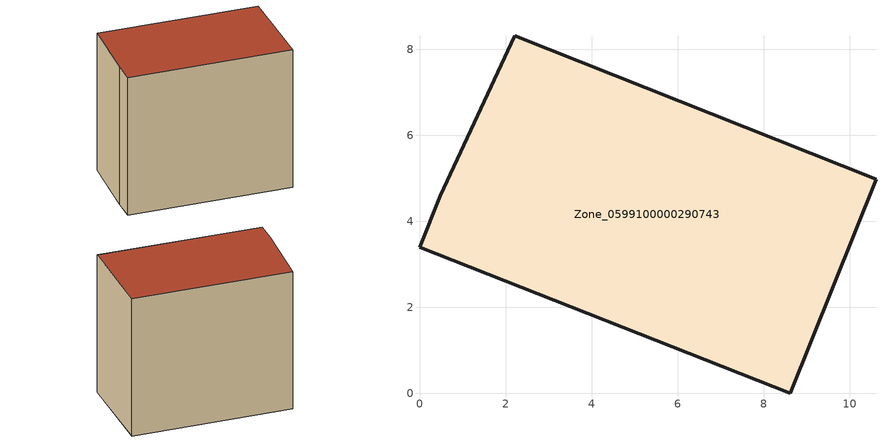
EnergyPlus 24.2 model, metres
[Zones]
Zone_0599100000290743
 floor ground (C_G): 0.48,4.59 2.22,8.31 10.61,4.98 8.62,0 0,3.4 z0.44
 wall outside (C_F): 8.62,0 10.61,4.98 2.22,8.31 0.48,4.59 0,3.4 8.62,0 z0.44:8.56
 roof outside (C_R): 2.22,8.31 0.48,4.59 0,3.4 8.62,0 10.61,4.98 z8.56
[BUILDING]
Pand.0599100000290743: North Axis=0; Terrain=City; Loads Convergence Tolerance Value=0.04; Temperature Convergence Tolerance Value=0.4; Solar Distribution=FullExterior; Maximum Number of Warmup Days=25; Minimum Number of Warmup Days=1
[Site:Location]
Rotterdam.The.Hague.AP_ZH_NLD Design_Conditions: Latitude=51.96; Longitude=4.45; Time Zone=1; Elevation=-4.5
[SITE:GROUNDTEMPERATURE:BUILDINGSURFACE]
18, 18, 18, 18, 18, 18, 18, 18, 18, 18, 18, 18
[MATERIAL] Thermal Absorptance=0.9; Solar Absorptance=0.7; Visible Absorptance=0.7
Name | Roughness | Thickness | Conductivity | Density | Specific Heat
G.TI.1965-1974 | MediumSmooth | 0.15 | 0.882353 | 540 | 1210
F.TI.1965-1974 | Rough | 0.3 | 0.697674 | 1920 | 840
R.TI.1965-1974 | MediumRough | 0.2 | 0.232558 | 1500 | 1000
[CONSTRUCTION]
C_G: G.TI.1965-1974
C_F: F.TI.1965-1974
C_R: R.TI.1965-1974
[ZONE]
Zone_0599100000290743: Type=1; Multiplier=1; Ceiling Height=Autocalculate; Volume=Autocalculate; Floor Area=autocalculate; Part of Total Floor Area=Yes
[ZONEINFILTRATION:DESIGNFLOWRATE]
Infil_Zone_0599100000290743: Zone or ZoneList or Space or SpaceList=Zone_0599100000290743; Schedule=AlwaysOn; Design Flow Rate Calculation Method=Flow/Area; Flow Rate per Floor Area=0.003; Constant Term Coefficient=1; Temperature Term Coefficient=0; Velocity Term Coefficient=0; Velocity Squared Term Coefficient=0
[HVACTEMPLATE:ZONE:IDEALLOADSAIRSYSTEM]
Zone_0599100000290743: Maximum Heating Supply Air Temperature=50; Minimum Cooling Supply Air Temperature=13; Maximum Heating Supply Air Humidity Ratio=0.0156; Minimum Cooling Supply Air Humidity Ratio=0.0077; Heating Limit=NoLimit; Cooling Limit=NoLimit; Dehumidification Control Type=ConstantSensibleHeatRatio; Cooling Sensible Heat Ratio=0.7; Dehumidification Setpoint=60; Humidification Control Type=None; Humidification Setpoint=30; Outdoor Air Method=None; Outdoor Air Flow Rate per Person=0.00944; Outdoor Air Flow Rate per Zone Floor Area=0; Outdoor Air Flow Rate per Zone=0; Demand Controlled Ventilation Type=None; Outdoor Air Economizer Type=NoEconomizer; Heat Recovery Type=None; Sensible Heat Recovery Effectiveness=0.7; Latent Heat Recovery Effectiveness=0.65
[ZONECONTROL:THERMOSTAT]
ThermostatControl_Zone_0599100000290743: Zone or ZoneList=Zone_0599100000290743; Control Type Schedule=DualSetpointControlType; Control 1=Thermostat_Zone_0599100000290743; Temperature Difference Between Cutout And Setpoint=0
[THERMOSTATSETPOINT:DUALSETPOINT]
Thermostat_Zone_0599100000290743: Heating Setpoint Temperature Schedule=HeatingSetpoint_Zone_0599100000290743; Cooling Setpoint Temperature Schedule=CoolingSetpoint_Zone_0599100000290743
[SCHEDULE:COMPACT]
HeatingSetpoint_Zone_0599100000290743: Through: 12/31, For: AllDays, Until: 24:00, 21
CoolingSetpoint_Zone_0599100000290743: Through: 12/31, For: AllDays, Until: 24:00, 24
DualSetpointControlType: Through: 12/31, For: AllDays, Until: 24:00, 4
AlwaysOn: Through: 12/31, For: AllDays, Until: 24:00, 1
